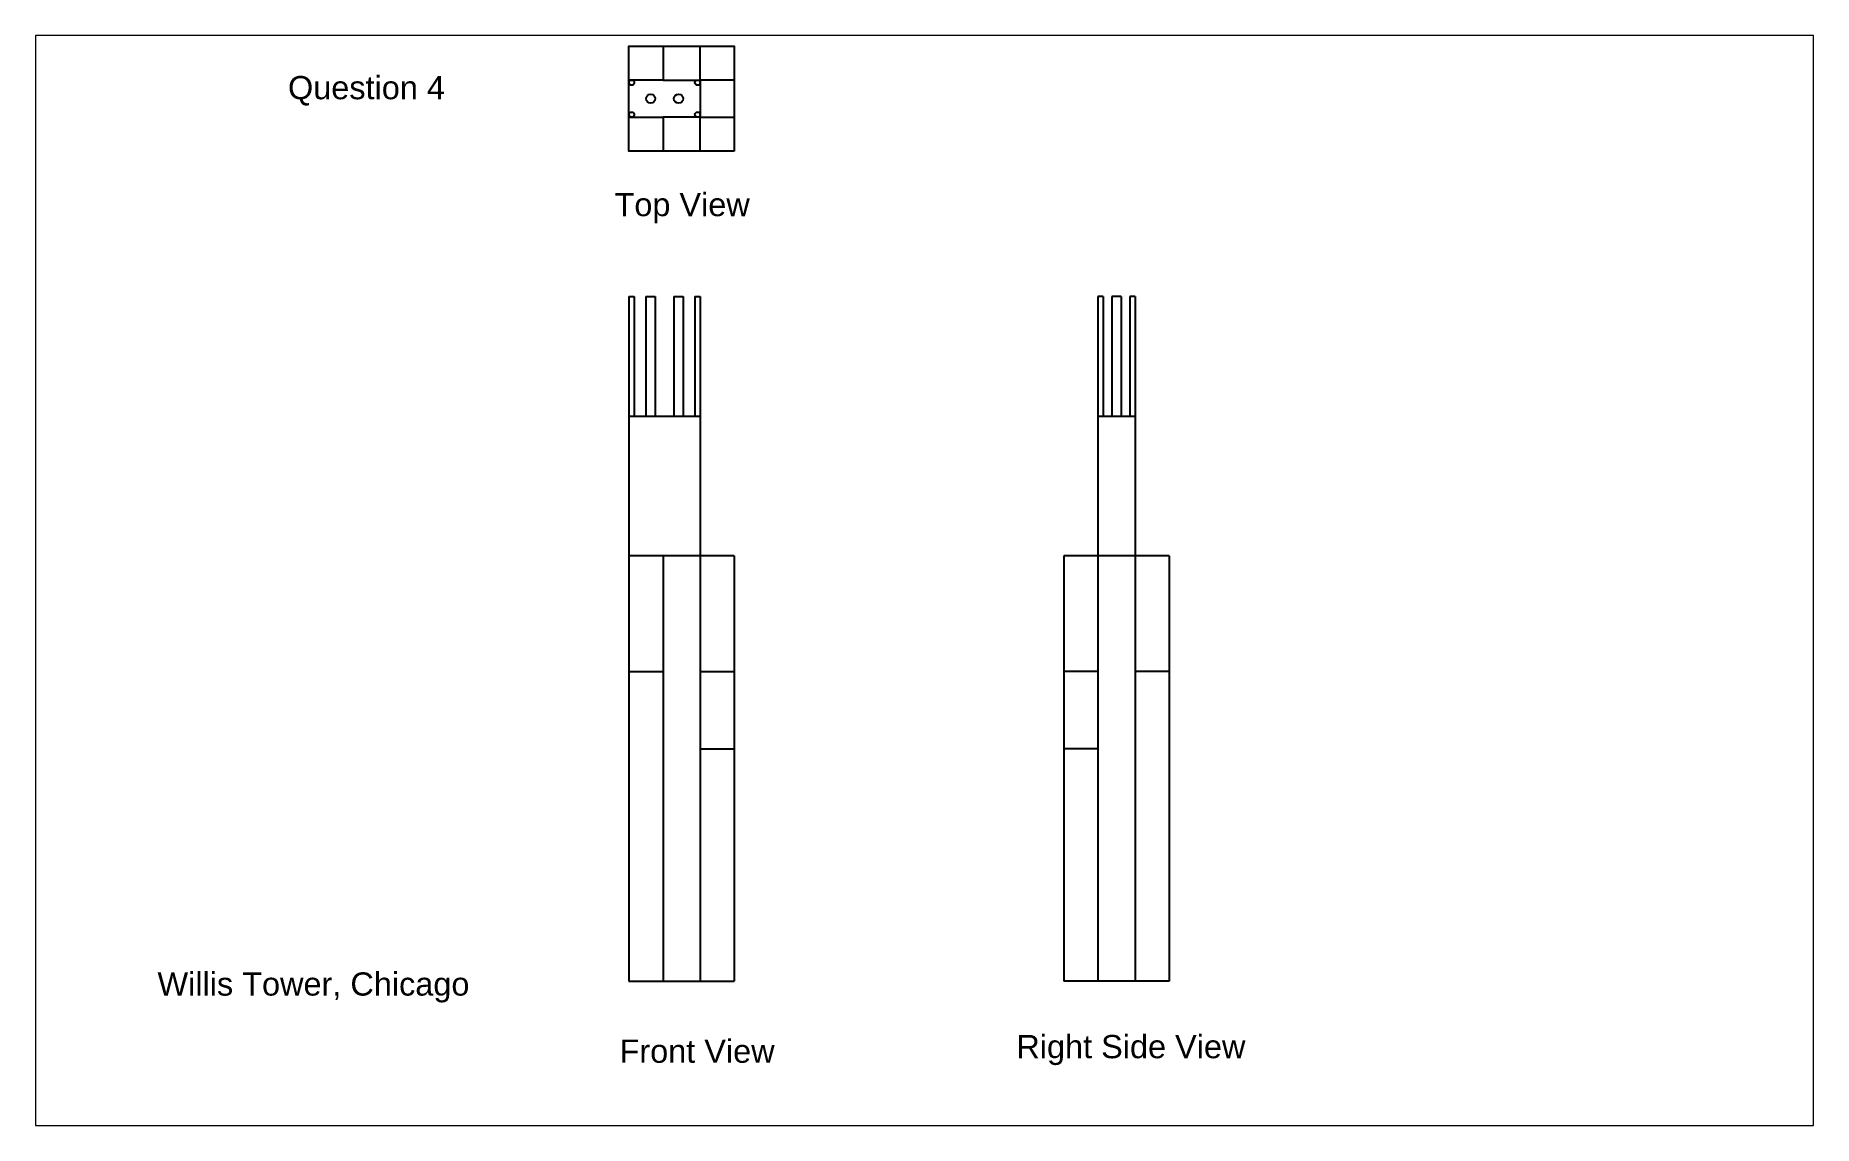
# Paper-space layout 'Layout1' of a CAD drawing. Header units: millimetres. Extents: x 0 to 287, y 0 to 176.
# The model-space entities are those that its viewports show. They can reach past a viewport. Long polylines and large blocks are cut down to what shows.
import ezdxf

# ---------------------------------------------------------------- set-up
doc = ezdxf.new("R2010")
doc.units = ezdxf.units.MM
doc.linetypes.add('HIDDEN', pattern=[9.525, 6.35, -3.175])
doc.styles.get("Standard").update_dxf_attribs({"font": 'arial.ttf'})

msp = doc.modelspace()

# ---------------------------------------------------------------- linework, layer by layer
at = {"ltscale": 0.1}
for p, q in [((12436.899, 1518.676), (12460.899, 1518.676)), ((12460.899, 1518.676), (12460.899, 1494.676)), ((12460.899, 1494.676), (12436.899, 1494.676)), ((12414.899, 1378.915), (12414.899, 936.715)), ((12414.899, 1378.915), (12418.283, 1378.915)), ((12418.283, 1378.915), (12418.283, 1301.275)), ((12425.815, 1378.915), (12425.765, 1301.275)), ((12425.815, 1378.915), (12431.875, 1378.915)), ((12431.875, 1378.915), (12431.875, 1301.275)), ((12443.922, 1378.915), (12443.922, 1301.275)), ((12443.922, 1378.915), (12449.906, 1378.915)), ((12449.906, 1378.915), (12449.906, 1301.275)), ((12457.514, 1378.915), (12457.514, 1301.275)), ((12457.514, 1378.915), (12460.899, 1378.915)), ((12460.899, 1378.915), (12460.899, 936.715)), ((12717.692, 1378.915), (12717.692, 936.715)), ((12721.016, 1378.915), (12717.692, 1378.915)), ((12721.016, 1378.915), (12721.016, 1301.275)), ((12726.7, 1378.915), (12726.7, 1301.275)), ((12732.684, 1378.915), (12726.7, 1378.915)), ((12732.684, 1378.915), (12732.684, 1301.275)), ((12738.367, 1378.915), (12738.367, 1301.275)), ((12741.692, 1378.915), (12738.367, 1378.915)), ((12741.692, 1378.915), (12741.692, 936.715)), ((12460.899, 1301.275), (12414.899, 1301.275)), ((12741.692, 1301.275), (12717.692, 1301.275)), ((12482.899, 1211.275), (12414.899, 1211.275)), ((12436.899, 1211.275), (12436.899, 936.715)), ((12482.899, 1211.275), (12482.899, 936.715)), ((12695.692, 1211.275), (12695.692, 936.715)), ((12763.692, 1211.275), (12695.692, 1211.275)), ((12763.692, 1211.275), (12763.692, 936.715)), ((12414.899, 1136.715), (12436.899, 1136.715)), ((12763.692, 1136.715), (12741.692, 1136.715)), ((12460.899, 1086.647), (12482.899, 1086.647)), ((12717.692, 1086.715), (12695.692, 1086.715)), ((12414.899, 936.715), (12482.899, 936.715)), ((12763.692, 936.715), (12695.692, 936.715))]:
    msp.add_line(p, q, dxfattribs=at)
at = {"linetype": 'HIDDEN', "ltscale": 0.5}
msp.add_line((12460.899, 1136.715), (12482.899, 1136.715), dxfattribs=at)
at = {"linetype": 'HIDDEN', "ltscale": 0.6}
msp.add_line((12717.692, 1136.715), (12695.692, 1136.715), dxfattribs=at)
at = {"ltscale": 0.1}
for points in [[(12482.899, 1472.676), (12414.899, 1472.676), (12414.899, 1540.676), (12482.899, 1540.676)], [(12436.899, 1518.676), (12414.899, 1518.676), (12414.899, 1540.676), (12436.899, 1540.676)], [(12482.899, 1518.676), (12460.899, 1518.676), (12460.899, 1540.676), (12482.899, 1540.676)], [(12436.899, 1472.676), (12414.899, 1472.676), (12414.899, 1494.676), (12436.899, 1494.676)], [(12482.899, 1472.676), (12460.899, 1472.676), (12460.899, 1494.676), (12482.899, 1494.676)]]:
    msp.add_lwpolyline(points, close=True, dxfattribs=at)
for centre, radius in [((12416.621, 1517.013), 1.662), ((12459.177, 1517.013), 1.662), ((12428.883, 1506.676), 2.992), ((12446.914, 1506.676), 2.992), ((12416.621, 1496.338), 1.662), ((12459.177, 1496.338), 1.662)]:
    msp.add_circle(centre, radius, dxfattribs=at)

# ---------------------------------------------------------------- texts
at = {"ltscale": 0.1, "char_height": 15, "attachment_point": 1}
for s, width, insert in [('Question 4', 116.70349, (12194.721, 1521.309)), ('Top View', 102.6027, (12405.558, 1445.761)), ('Willis Tower, Chicago', 226.09461, (12110.462, 942.319)), ('Front View', 102.6027, (12408.809, 898.927)), ('Right Side View', 177.55799, (12665.037, 901.874))]:
    msp.add_mtext_dynamic_manual_height_columns(s, width=width, gutter_width=12.5, heights=[0], dxfattribs=dict(at, insert=insert))

psp = doc.layouts.get("Layout1")

# ---------------------------------------------------------------- viewports
at = {"layer": '0'}
psp.add_viewport(center=(143.5, 88), size=(287, 175.9998), view_center_point=(12605.718, 1195.441), view_height=703.99912, dxfattribs=at)

doc.saveas('drawing.dxf')
